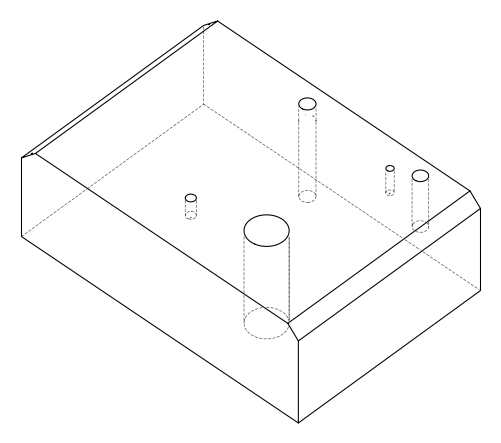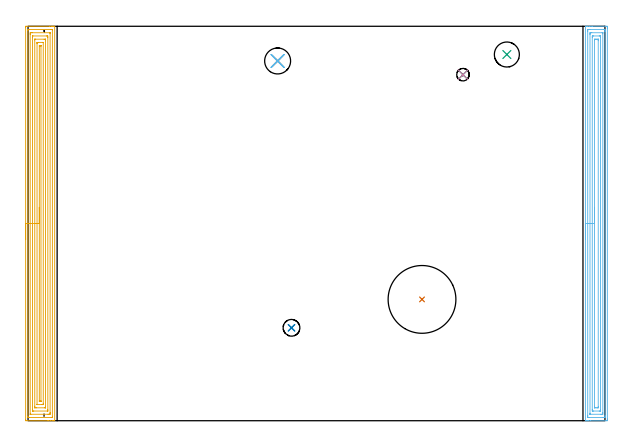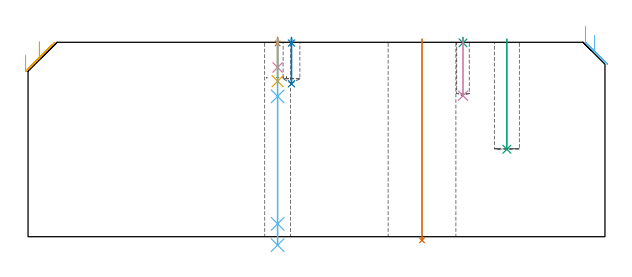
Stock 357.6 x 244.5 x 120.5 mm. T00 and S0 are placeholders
(PLAN: 12 operations, 8 tool changes, 26 min)
(1 SPOT_DRILL | STEP1HOLE | NXT0321_9005460120000 | 0.03 min | 3 mm3)
(2 SPOT_DRILL_1 | STEP1POCKET | NXT0321_9005460120000 | 0.03 min | 1 mm3)
(3 SPOT_DRILL_2 | STEP1POCKET_2 | NXT0321_9005460120000 | 0.03 min | 0 mm3)
(4 DRILL_BLIND_HOLE_INTO_CENTER | STEP1HOLE | UGT0301_217 | 0.07 min | 1141 mm3)
(5 DRILL_TO_ENLARGE_BLIND_HOLE | STEP1HOLE | NXT0301_111 | 0.11 min | 3441 mm3)
(6 GUN_DRILL_THROUGH_HOLE | STEP1HOLE | UGT0307_013 | 0.71 min | 19656 mm3)
(7 INDEXABLE_INSERT_DRILL_THROUGH_HOLE_FROM_SOLID | STEP1HOLE_1 | NXT0302_036 | 0.5 min | 166887 mm3)
(8 DRILL_BLIND_HOLE_INTO_CENTER_1 | STEP1POCKET | UGT0301_217 | 0.11 min | 2001 mm3)
(9 INDEXABLE_INSERT_DRILL_BLIND_HOLE_FROM_SOLID | STEP1POCKET_1 | NXT0302_002 | 0.27 min | 12452 mm3)
(10 DRILL_BLIND_HOLE_INTO_CENTER_2 | STEP1POCKET_2 | NXT0301_049 | 0.14 min | 1530 mm3)
(11 AREA_MILL | FG_CHAMFER_SURFACE | UGT0205_001 | 13.95 min | 39608 mm3)
(12 AREA_MILL_1 | FG_CHAMFER_SURFACE_1 | UGT0205_001 | 10.07 min | 22609 mm3)
(TOOL NXT0321_9005460120000 | NC Spot Drill, 142deg, 12mm, Carbide, Uncoated | D12 PA142 FL30 Z2)
(TOOL UGT0301_217 | Twist Drill 10.4 mm | D10.4 PA118 FL82 Z2)
(TOOL NXT0301_111 | Carbide Drill 16.1mm [860.1-1610-050A1-PM 4234] | D16.1 PA147 FL73 Z2)
(TOOL UGT0307_013 | Gun Drill 16 mm | D16 PA130 FL24 Z1)
(TOOL NXT0302_036 | Index. Insert Drill 42mm [880-D4200L50-05] | D42 PA176 FL210 Z2)
(TOOL NXT0302_002 | Index. Insert Drill 15.5mm [880-D1550L20-05] | D15.5 PA176 FL78 Z2)
(TOOL NXT0301_049 | Carbide Drill 7.8mm [860.1-0780-039A1-MM 2214] | D7.8 PA140 FL53 Z2)
(TOOL UGT0205_001 | Chamfer Mill 20 x 3 x 45 deg. | D20 FL50 Z2)
(OP 1 SPOT_DRILL)
G17 G21 G94 G90
T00 M6
G54
G17 G0 G90 X154.7 Y223. S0 M3
G43 Z130.5 H0
G94 G81 G98 Z119.811 F250. R123.5
G80
M5
M2
(OP 2 SPOT_DRILL_1)
G17 G21 G94 G90
T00 M6
G54
G17 G0 G90 X163.3 Y57.6 S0 M3
G43 Z130.5 H0
G94 G81 G98 Z120.052 F250. R123.5
G80
M5
M2
(OP 3 SPOT_DRILL_2)
G17 G21 G94 G90
T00 M6
G54
G17 G0 G90 X269.6 Y214.5 S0 M3
G43 Z130.5 H0
G94 G81 G98 Z120.164 F250. R123.5
G80
M5
M2
(OP 4 DRILL_BLIND_HOLE_INTO_CENTER)
G17 G21 G94 G90
T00 M6
G54
G17 G0 G90 X154.7 Y223. S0 M3
G43 Z130.5 H0
G94 G81 G98 Z104.9 F250. R122.5
G80
M5
M2
(OP 5 DRILL_TO_ENLARGE_BLIND_HOLE)
G17 G21 G94 G90
T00 M6
G54
G17 G0 G90 X154.7 Y223. S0 M3
G43 Z130.5 H1
G94 G81 G98 Z96.35 F250. R122.5
G80
M5
M2
(OP 6 GUN_DRILL_THROUGH_HOLE)
G17 G21 G94 G90
T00 M6
G54
G17 G0 G90 X154.7 Y223. M8
G43 Z130.5 H0
Z122.72
S716 M3
G94 G1 Z86.989 F125. M26
G4 X.084
Z8. F250.
G4 X.084
Z-5.23 F125.
G4 X.084
M5
M9
G0 Z122.72
Z130.5
M2
(OP 7 INDEXABLE_INSERT_DRILL_THROUGH_HOLE_FROM_SOLID)
G17 G21 G94 G90
T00 M6
G54
G17 G0 G90 X244.2 Y75.2 S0 M3
G43 Z130.5 H1
G94 G81 G98 Z-2.233 F250. R122.5
G80
M5
M2
(OP 8 DRILL_BLIND_HOLE_INTO_CENTER_1)
G17 G21 G94 G90
T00 M6
G54
G17 G0 G90 X163.3 Y57.6 S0 M3
G43 Z130.5 H0
G94 G81 G98 Z94.8 F250. R122.5
G80
M5
M2
(OP 9 INDEXABLE_INSERT_DRILL_BLIND_HOLE_FROM_SOLID)
G17 G21 G94 G90
T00 M6
G54
G17 G0 G90 X296.8 Y227. S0 M3
G43 Z130.5 H1
G94 G81 G98 Z54.2 F250. R122.5
G80
M5
M2
(OP 10 DRILL_BLIND_HOLE_INTO_CENTER_2)
G17 G21 G94 G90
T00 M6
G54
G17 G0 G90 X269.6 Y214.5 S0 M3
G43 Z130.5 H1
G94 G81 G98 Z87.4 F250. R122.5
G80
M5
M2
(OP 11 AREA_MILL)
G17 G21 G94 G90
T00 M6
G54
G17 G0 G90 X-1.5 Y112.25 S1061 M3
G43 Z130.5 H0
Z112.5
G94 G1 Y112.288 Z111.628 F250.
Y112.402 Z110.763
Y112.591 Z109.912
Y112.853 Z109.08
Y113.187 Z108.274
Y113.59 Z107.5
Y114.058 Z106.764
Y114.59 Z106.072
Y115.179 Z105.429
Y115.822 Z104.84
Y116.514 Z104.308
Y117.25 Z103.84
Y118.024 Z103.437
Y118.83 Z103.103
Y119.662 Z102.841
Y120.514 Z102.652
Y121.378 Z102.538
Y122.25 Z102.5
Y243.869
X-1.497 Y244.208 Z102.502
X-1.492 Y244.49 Z102.506
X-1.206 Y244.5 Z102.791
X13.278 Z117.273
X14.691 Z118.687
X15.056 Z119.051
X15.786 Z119.785
X16.044 Z120.043
X16.456 Y244.494 Z120.447
X16.497 Y244.49 Z120.488
X16.5 Y244.316 Z120.5
Y0.184
X16.497 Y0.01 Z120.488
X16.456 Y0.006 Z120.447
X16.044 Y0. Z120.043
X15.785 Z119.785
X15.056 Z119.051
X13.802 Z117.799
X12.389 Z116.384
X-1.207 Z102.791
X-1.492 Y0.01 Z102.506
X-1.499 Y0.295 Z102.499
Y0.312
X-1.5 Y122.25 Z102.5
X-0.086 Z103.914
X-0.085 Y242.081 Z103.915
X-0.084 Y242.11 Z103.916
X-0.056 Y242.49 Z103.944
X0.418 Y242.499 Z104.418
X14.167 Y242.5 Z118.167
X14.64 Y242.499 Z118.64
X15.056 Y242.49 Z119.056
X15.084 Y242.081 Z119.084
X15.085 Y242.051 Z119.085
Y2.419
X15.084 Y2.39 Z119.084
X15.056 Y2.01 Z119.056
X14.582 Y2.001 Z118.582
X0.833 Y2. Z104.833
X0.36 Y2.001 Z104.36
X-0.056 Y2.01 Z103.944
X-0.084 Y2.419 Z103.916
X-0.085 Y2.449 Z103.915
X-0.086 Y122.25 Z103.914
X1.328 Z105.328
X1.329 Y239.398 Z105.329
X1.33 Y239.793 Z105.33
X1.333 Y240.292 Z105.333
X1.335 Y240.481 Z105.335
X1.522 Y240.494 Z105.522
X1.722 Y240.497 Z105.722
X2.405 Y240.5 Z106.405
X2.611 Z106.611
X13.278 Y240.499 Z117.278
X13.484 Y240.497 Z117.484
X13.622 Y240.493 Z117.622
X13.665 Y240.49 Z117.665
X13.667 Y240.471 Z117.667
X13.669 Y240.424 Z117.669
X13.671 Y240.292 Z117.671
Y5.102
X13.67 Y4.707 Z117.67
X13.667 Y4.208 Z117.667
X13.664 Y4.019 Z117.664
X13.478 Y4.006 Z117.478
X13.278 Y4.003 Z117.278
X12.595 Y4. Z116.595
X12.389 Z116.389
X1.722 Y4.001 Z105.722
X1.516 Y4.003 Z105.516
X1.378 Y4.007 Z105.378
X1.335 Y4.01 Z105.335
X1.333 Y4.029 Z105.333
X1.331 Y4.076 Z105.331
X1.329 Y4.208 Z105.329
X1.328 Y122.25 Z105.328
X2.743 Z106.743
Y237.609
X2.747 Y238.367 Z106.747
X2.75 Y238.477 Z106.75
X2.757 Y238.491 Z106.757
X2.781 Y238.494 Z106.781
X2.836 Y238.497 Z106.836
X3.057 Y238.499 Z107.057
X11.5 Y238.5 Z115.5
X11.944 Y238.494 Z115.944
X12.163 Y238.49 Z116.163
X12.25 Y238.475 Z116.25
X12.257 Y237.609 Z116.257
Y6.891
X12.253 Y6.133 Z116.253
X12.25 Y6.023 Z116.25
X12.243 Y6.01 Z116.243
X12.219 Y6.006 Z116.219
X12.164 Y6.003 Z116.164
X11.943 Y6.001 Z115.943
X3.5 Y6. Z107.5
X3.056 Y6.006 Z107.056
X2.837 Y6.01 Z106.837
X2.75 Y6.025 Z106.75
X2.743 Y6.891 Z106.743
Y122.25
X4.157 Z108.157
Y236.054
X4.159 Y236.288 Z108.159
X4.162 Y236.443 Z108.162
X4.164 Y236.491 Z108.164
X4.179 Y236.493 Z108.179
X4.22 Y236.496 Z108.22
X4.389 Y236.499 Z108.389
X4.603 Y236.5 Z108.603
X9.936 Z113.936
X10.611 Y236.498 Z114.611
X10.829 Y236.496 Z114.829
X10.838 Y236.487 Z114.838
X10.84 Y236.485 Z114.84
X10.843 Y235.821 Z114.843
Y235.588
Y8.446
X10.841 Y8.212 Z114.841
X10.838 Y8.057 Z114.838
X10.836 Y8.009 Z114.836
X10.821 Y8.007 Z114.821
X10.78 Y8.004 Z114.78
X10.611 Y8.001 Z114.611
X10.397 Y8. Z114.397
X5.064 Z109.064
X4.389 Y8.002 Z108.389
X4.171 Y8.004 Z108.171
X4.162 Y8.013 Z108.162
X4.16 Y8.015 Z108.16
X4.157 Y8.679 Z108.157
Y8.912
Y122.25
X5.571 Z109.571
Y233.737
X5.573 Y234.032 Z109.573
X5.576 Y234.332 Z109.576
X5.578 Y234.473 Z109.578
X5.711 Y234.491 Z109.711
X6.167 Y234.496 Z110.167
X6.591 Y234.5 Z110.591
X9.259 Y234.498 Z113.259
X9.406 Y234.492 Z113.406
X9.419 Y234.49 Z113.419
X9.422 Y234.477 Z113.422
X9.426 Y234.428 Z113.426
X9.428 Y234.328 Z113.428
Y10.763
X9.427 Y10.468 Z113.427
X9.424 Y10.168 Z113.424
X9.422 Y10.027 Z113.422
X9.289 Y10.009 Z113.289
X8.833 Y10.004 Z112.833
X8.409 Y10. Z112.409
X5.741 Y10.002 Z109.741
X5.594 Y10.008 Z109.594
X5.581 Y10.01 Z109.581
X5.578 Y10.023 Z109.578
X5.574 Y10.072 Z109.574
X5.572 Y10.172 Z109.572
X5.571 Y122.25 Z109.571
X6.985 Z110.985
X6.986 Y232.244 Z110.986
Y232.313
X6.99 Y232.385 Z110.99
X6.998 Y232.49 Z110.998
X7.055 Y232.492 Z111.055
X7.69 Y232.499 Z111.69
X7.944 Z111.944
X7.981 Y232.497 Z111.981
X8.002 Y232.493 Z112.002
X8.008 Y232.489 Z112.008
X8.01 Y232.455 Z112.01
X8.014 Y232.315 Z112.014
X8.015 Y232.244 Z112.015
X8.014 Y12.256 Z112.014
X8.013 Y12.187 Z112.013
X8.01 Y12.115 Z112.01
X8.002 Y12.01 Z112.002
X7.944 Y12.008 Z111.944
X7.309 Y12.001 Z111.309
X7.055 Z111.055
X7.019 Y12.003 Z111.019
X6.998 Y12.007 Z110.998
X6.992 Y12.011 Z110.992
X6.99 Y12.045 Z110.99
X6.986 Y12.186 Z110.986
X6.985 Y12.256 Z110.985
Y122.25
Y123.122 Z111.023
Y123.986 Z111.137
Y124.838 Z111.326
Y125.67 Z111.588
Y126.476 Z111.922
Y127.25 Z112.325
Y127.986 Z112.794
Y128.678 Z113.325
Y129.321 Z113.914
Y129.91 Z114.557
Y130.442 Z115.25
Y130.91 Z115.985
Y131.313 Z116.759
Y131.647 Z117.565
Y131.909 Z118.397
Y132.098 Z119.249
Y132.212 Z120.114
Y132.25 Z120.985
G0 Z130.5
M5
M2
(OP 12 AREA_MILL_1)
G17 G21 G94 G90
T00 M6
G54
G17 G0 G90 X345.5 Y112.25 S1061 M3
G43 Z130.5 H0
G94 G1 Y112.288 Z129.628 F250.
Y112.402 Z128.763
Y112.591 Z127.912
Y112.853 Z127.08
Y113.187 Z126.274
Y113.59 Z125.5
Y114.058 Z124.764
Y114.59 Z124.072
Y115.179 Z123.429
Y115.822 Z122.839
Y116.514 Z122.308
Y117.25 Z121.84
Y118.024 Z121.437
Y118.83 Z121.103
Y119.662 Z120.841
Y120.514 Z120.652
Y121.378 Z120.538
Y122.25 Z120.5
Y244.316
X345.503 Y244.49 Z120.488
X345.549 Y244.493 Z120.442
X345.968 Y244.5 Z120.031
X346.229 Z119.77
X346.96 Z119.035
X348.216 Z117.781
X349.63 Z116.366
X358.267 Z107.73
X358.53 Y244.498 Z107.468
X359.092 Y244.492 Z106.906
X359.094 Y244.437 Z106.904
X359.099 Y243.869 Z106.901
X359.1 Y243.296 Z106.9
Y0.952
X359.099 Y0.631 Z106.901
X359.094 Y0.064 Z106.904
X359.092 Y0.008 Z106.906
X358.53 Y0. Z107.468
X348.74 Z117.255
X347.326 Z118.671
X346.96 Z119.035
X346.229 Z119.77
X345.968 Z120.031
X345.551 Z120.44
X345.503 Y0.01 Z120.488
X345.5 Y0.184 Z120.5
Y122.25
X346.914 Z119.086
Y241.233
X346.918 Y242.081 Z119.082
X346.92 Y242.122 Z119.08
X346.96 Y242.49 Z119.04
X347.436 Y242.498 Z118.564
X347.85 Y242.499 Z118.15
X348.323 Y242.5 Z117.677
X356.75 Y242.499 Z109.25
X357.225 Y242.497 Z108.775
X357.64 Y242.49 Z108.36
X357.68 Y242.081 Z108.32
X357.683 Y242.037 Z108.317
X357.686 Y241.186 Z108.314
Y241.14
Y3.267
X357.682 Y2.419 Z108.318
X357.68 Y2.378 Z108.32
X357.64 Y2.01 Z108.36
X357.164 Y2.003 Z108.836
X356.75 Y2.001 Z109.25
X356.277 Y2. Z109.723
X347.85 Y2.001 Z118.15
X347.375 Y2.003 Z118.625
X346.96 Y2.01 Z119.04
X346.92 Y2.419 Z119.08
X346.917 Y2.463 Z119.083
X346.914 Y3.314 Z119.086
Y3.36
Y122.25
X348.328 Z117.672
X348.329 Y239.398 Z117.671
X348.33 Y239.811 Z117.67
X348.333 Y240.292 Z117.667
X348.335 Y240.489 Z117.665
X348.536 Y240.497 Z117.464
X348.74 Y240.499 Z117.26
X349.423 Y240.5 Z116.577
X355.86 Z110.14
X356.067 Y240.499 Z109.933
X356.204 Y240.495 Z109.796
X356.253 Y240.49 Z109.747
X356.266 Y240.486 Z109.734
X356.267 Y240.479 Z109.733
X356.27 Y240.43 Z109.73
X356.271 Y240.292 Z109.729
X356.272 Y239.878 Z109.728
X356.271 Y5.102 Z109.729
X356.27 Y4.69 Z109.73
X356.267 Y4.208 Z109.733
X356.264 Y4.011 Z109.736
X356.064 Y4.003 Z109.936
X355.86 Y4.001 Z110.14
X355.177 Y4. Z110.823
X348.74 Z117.26
X348.533 Y4.001 Z117.467
X348.396 Y4.005 Z117.604
X348.347 Y4.01 Z117.653
X348.334 Y4.014 Z117.666
X348.333 Y4.021 Z117.667
X348.33 Y4.07 Z117.67
X348.329 Y4.208 Z117.671
X348.328 Y4.622 Z117.672
Y122.25
X349.743 Z116.257
Y237.609
X349.748 Y238.385 Z116.252
X349.752 Y238.49 Z116.248
X349.856 Y238.494 Z116.144
X350.077 Y238.498 Z115.923
X350.52 Y238.5 Z115.48
X354.08 Z111.92
X354.524 Y238.498 Z111.476
X354.745 Y238.494 Z111.255
X354.848 Y238.49 Z111.152
X354.85 Y238.415 Z111.15
X354.857 Y237.723 Z111.143
Y237.609
Y6.891
X354.852 Y6.115 Z111.148
X354.848 Y6.01 Z111.152
X354.744 Y6.006 Z111.256
X354.523 Y6.002 Z111.477
X354.08 Y6. Z111.92
X350.52 Z115.48
X350.076 Y6.002 Z115.924
X349.855 Y6.006 Z116.145
X349.752 Y6.01 Z116.248
X349.75 Y6.085 Z116.25
X349.743 Y6.777 Z116.257
Y6.891
Y122.25
X351.157 Z114.843
Y235.821
X351.158 Y236.074 Z114.842
X351.161 Y236.33 Z114.839
X351.164 Y236.49 Z114.836
X351.241 Y236.493 Z114.759
X351.41 Y236.497 Z114.59
X351.625 Y236.5 Z114.375
X352.514 Z113.486
X353.19 Y236.499 Z112.81
X353.407 Y236.497 Z112.593
X353.437 Y236.49 Z112.563
X353.438 Y236.485 Z112.562
X353.441 Y236.463 Z112.559
X353.443 Y235.821 Z112.557
Y235.567
Y8.679
X353.442 Y8.426 Z112.558
X353.439 Y8.171 Z112.561
X353.436 Y8.011 Z112.564
X353.359 Y8.007 Z112.641
X353.19 Y8.003 Z112.81
X352.975 Y8. Z113.025
X352.086 Z113.914
X351.41 Y8.001 Z114.59
X351.192 Y8.003 Z114.808
X351.163 Y8.01 Z114.837
X351.162 Y8.015 Z114.838
X351.159 Y8.037 Z114.841
X351.157 Y8.679 Z114.843
Y8.933
Y122.25
Y123.122 Z114.881
Y123.987 Z114.995
Y124.838 Z115.184
Y125.67 Z115.446
Y126.476 Z115.78
Y127.25 Z116.183
Y127.986 Z116.652
Y128.678 Z117.183
Y129.321 Z117.772
Y129.91 Z118.415
Y130.442 Z119.107
Y130.91 Z119.843
Y131.313 Z120.617
Y131.647 Z121.423
Y131.909 Z122.255
Y132.098 Z123.107
Y132.212 Z123.972
Y132.25 Z124.843
G0 Z130.5
M5
M2
